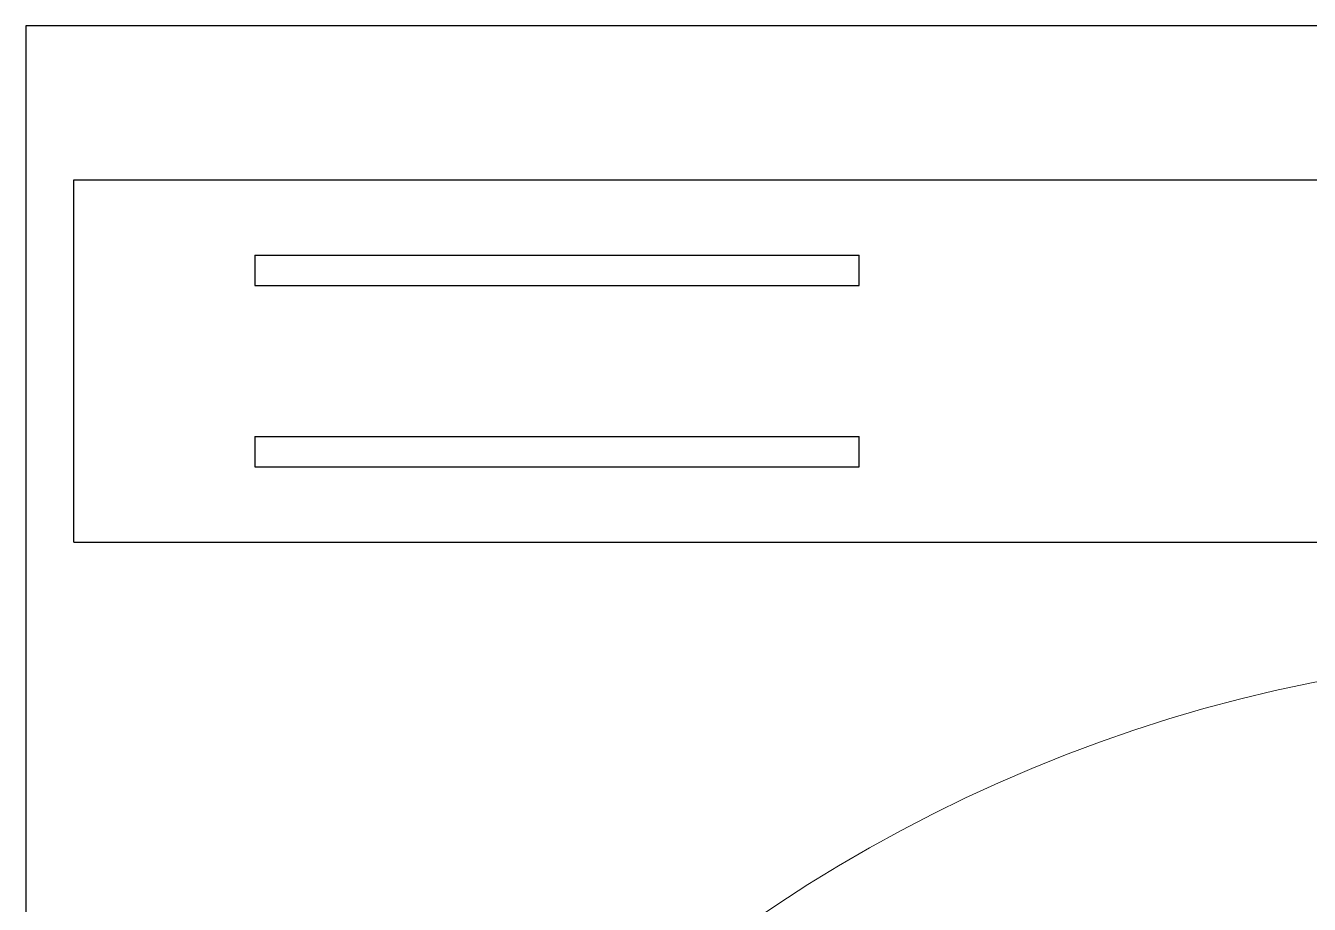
# Model space of a CAD drawing. Header units: millimetres. Extents: x -5 to 875, y -316 to 297.
# Drawn here: x 0 to 170, y 180.6 to 297 of the extents above; entities that cross this region are included whole.
import ezdxf

# ---------------------------------------------------------------- set-up
doc = ezdxf.new("R2010")
doc.units = ezdxf.units.MM

msp = doc.modelspace()

# ---------------------------------------------------------------- linework, layer by layer
for p, q in [((420, 297), (0, 297)), ((0, 297), (0, 0)), ((6.37, 228.59), (6.37, 276.59)), ((6.37, 276.59), (413.63, 276.59)), ((30.37, 266.59), (110.37, 266.59)), ((30.37, 266.59), (30.37, 262.59)), ((110.37, 262.59), (110.37, 266.59)), ((30.37, 262.59), (110.37, 262.59)), ((30.37, 242.59), (110.37, 242.59)), ((30.37, 242.59), (30.37, 238.59)), ((110.37, 238.59), (110.37, 242.59)), ((30.37, 238.59), (110.37, 238.59)), ((6.37, 228.59), (413.63, 228.59))]:
    msp.add_line(p, q)
at = {"lineweight": 5}
msp.add_arc((210, 14.28), 199.66, 1.1232, 178.8768, dxfattribs=at)

doc.saveas('drawing.dxf')
